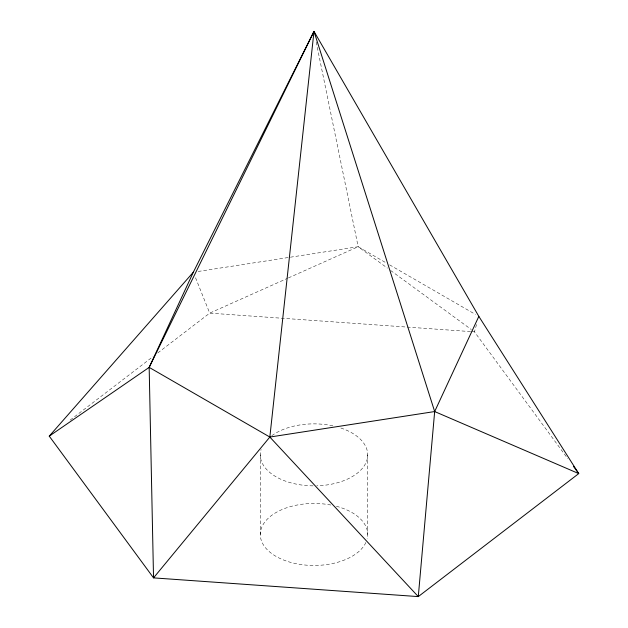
<?xml version="1.0" encoding="UTF-8"?>
<svg xmlns="http://www.w3.org/2000/svg" width="628" height="628" viewBox="0 0 628 628"><rect width="100%" height="100%" fill="white"/><g stroke="black" fill="none" stroke-linecap="round" stroke-linejoin="round"><path stroke-width="0.47" stroke-dasharray="3.14 2.35" d="M476.519 324.574L474.462 331.851L567.743 458.628M70.179 420.093L153.122 356.508M157.777 352.944L209.713 313.129L287.514 278.322M288.409 277.921L358.164 246.718L386.212 262.904M198.181 271.461L358.164 246.718L387.437 268.14M470.553 331.576L209.713 313.129L195.151 276.76M471.534 331.647L474.462 331.851L472.091 330.116M389.611 264.867L475.435 314.416M390.6 270.464L471.298 329.535M316.167 41.974L358.164 246.718M367.702 454.86L367.702 534.459M260.298 454.86L260.298 534.459M340.847 428.013A53.702 31 0 0 1 366.218 462.106A53.702 31 0 0 1 316.795 485.829M313.074 485.86A53.702 31 0 0 1 261.115 449.475M271.791 435.699A53.702 31 0 0 1 334.551 426.224M336.404 506.278A53.702 31 0 0 1 367.129 538.957M365.873 542.482A53.702 31 0 0 1 298.818 564.195A53.702 31 0 0 1 262.881 524.953A53.702 31 0 0 1 331.725 505.195"/><path stroke-width="0.94" d="M478.834 316.379L434.67 411.552L418.287 596.6L153.538 577.878L49.251 436.138L193.33 272.214L314 31.4L478.834 316.379L578.749 473.59L418.287 596.6L269.836 437.049L149.166 367.38L49.251 436.138L50.797 434.953M193.33 272.214L149.166 367.38L153.538 577.878L269.836 437.049L314 31.4L434.67 411.552L578.749 473.59L573.537 466.502M149.166 367.38L314 31.4M269.836 437.049L434.67 411.552"/></g></svg>
